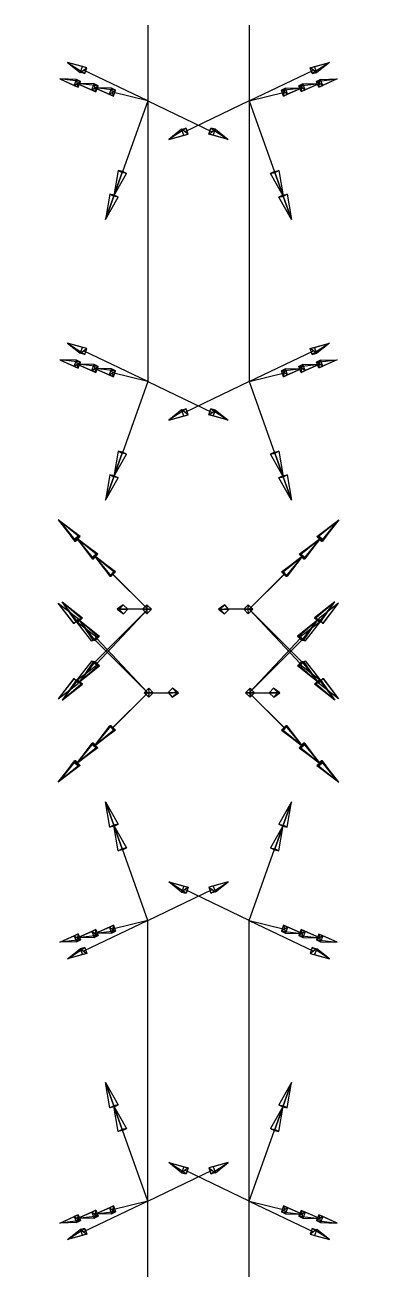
# Model space of a CAD drawing. Header units: millimetres. Extents: x -2614 to 13, y -49 to 50.
# Drawn here: x -2613.7 to -2586.3, y -49.5 to 49.5 of the extents above; entities outside this region: 3.
import ezdxf

# ---------------------------------------------------------------- set-up
doc = ezdxf.new("R2010")
doc.units = ezdxf.units.MM
for name, color, linetype in [('AutoDetect_13_12', 1, 'Continuous'), ('AutoDetect_14_13', 1, 'Continuous'), ('AutoDetect_15_19', 1, 'Continuous'), ('AutoDetect_16_23', 1, 'Continuous'), ('AutoDetect_17_18', 1, 'Continuous'), ('AutoDetect_18_22', 1, 'Continuous'), ('AutoDetect_19_14', 1, 'Continuous'), ('AutoDetect_20_15', 1, 'Continuous'), ('AutoDetect_21_16', 1, 'Continuous'), ('AutoDetect_22_17', 1, 'Continuous'), ('AutoDetect_23_21', 1, 'Continuous'), ('AutoDetect_24_20', 1, 'Continuous'), ('RIPPE_ID_GUID_E0C93108_96E6_49d8_8D94_15AF0BF628E9', 1, 'Continuous')]:
    doc.layers.add(name, color=color, linetype=linetype)
doc.styles.get("Standard").update_dxf_attribs({"font": 'arial.ttf'})

# ---------------------------------------------------------------- blocks, each defined once
blk = doc.blocks.new('Kontrollpunkt')
at = {"color": 0}
for q in [(0, 6), (8, 0), (0, 0, 4)]:
    blk.add_line((0, 0), q, dxfattribs=at)
for points in [[(0.25, 8, -0.25), (-0.25, 8, -0.25), (-0.25, 8, 0.25), (0, 10, 0), (-0.25, 8, -0.25), (0.25, 8, 0.25), (0, 10, 0), (0.25, 8, -0.25), (0.25, 8, 0.25), (-0.25, 8, 0.25)], [(0.25, 6, -0.25), (-0.25, 6, -0.25), (-0.25, 6, 0.25), (0, 8, 0), (-0.25, 6, -0.25), (0.25, 6, 0.25), (0, 8, 0), (0.25, 6, -0.25), (0.25, 6, 0.25), (-0.25, 6, 0.25)], [(0.25, 0.25, 4), (-0.25, 0.25, 4), (-0.25, -0.25, 4), (0, 0, 6), (-0.25, 0.25, 4), (0.25, -0.25, 4), (0, 0, 6), (0.25, 0.25, 4), (0.25, -0.25, 4), (-0.25, -0.25, 4)], [(0.25, 0.25, 6), (-0.25, 0.25, 6), (-0.25, -0.25, 6), (0, 0, 8), (-0.25, 0.25, 6), (0.25, -0.25, 6), (0, 0, 8), (0.25, 0.25, 6), (0.25, -0.25, 6), (-0.25, -0.25, 6)], [(0.25, 0.25, 8), (-0.25, 0.25, 8), (-0.25, -0.25, 8), (0, 0, 10), (-0.25, 0.25, 8), (0.25, -0.25, 8), (0, 0, 10), (0.25, 0.25, 8), (0.25, -0.25, 8), (-0.25, -0.25, 8)], [(8, 0.25, -0.25), (8, 0.25, 0.25), (8, -0.25, 0.25), (10, 0, 0), (8, 0.25, 0.25), (8, -0.25, -0.25), (10, 0, 0), (8, 0.25, -0.25), (8, -0.25, -0.25), (8, -0.25, 0.25)]]:
    blk.add_polyline3d(points, dxfattribs=at)

msp = doc.modelspace()

# ---------------------------------------------------------------- linework, layer by layer
at = {"layer": 'AutoDetect_13_12', "color": 1}
msp.add_line((-2596, 3.3, -277), (-2596, 3.3, -423), dxfattribs=at)
at = {"layer": 'AutoDetect_14_13', "color": 1}
msp.add_line((-2604, 3.3, -277), (-2604, 3.3, -423), dxfattribs=at)
at = {"layer": 'AutoDetect_15_19', "color": 1}
msp.add_line((-2604, 49.5, -259), (-2604, 21.3, -259), dxfattribs=at)
at = {"layer": 'AutoDetect_16_23', "color": 1}
msp.add_line((-2604, 49.5, -441), (-2604, 21.3, -441), dxfattribs=at)
at = {"layer": 'AutoDetect_17_18', "color": 1}
msp.add_line((-2596, 49.5, -259), (-2596, 21.3, -259), dxfattribs=at)
at = {"layer": 'AutoDetect_18_22', "color": 1}
msp.add_line((-2596, 49.5, -441), (-2596, 21.3, -441), dxfattribs=at)
at = {"layer": 'AutoDetect_19_14', "color": 1}
msp.add_line((-2596, -3.3, -277), (-2596, -3.3, -423), dxfattribs=at)
at = {"layer": 'AutoDetect_20_15', "color": 1}
msp.add_line((-2604, -3.3, -277), (-2604, -3.3, -423), dxfattribs=at)
at = {"layer": 'AutoDetect_21_16', "color": 1}
msp.add_line((-2596, -49.5, -259), (-2596, -21.3, -259), dxfattribs=at)
at = {"layer": 'AutoDetect_22_17', "color": 1}
msp.add_line((-2604, -49.5, -259), (-2604, -21.3, -259), dxfattribs=at)
at = {"layer": 'AutoDetect_23_21', "color": 1}
msp.add_line((-2604, -49.5, -441), (-2604, -21.3, -441), dxfattribs=at)
at = {"layer": 'AutoDetect_24_20', "color": 1}
msp.add_line((-2596, -49.5, -441), (-2596, -21.3, -441), dxfattribs=at)

# ---------------------------------------------------------------- block references
at = {"layer": 'AutoDetect_13_12', "color": 1, "extrusion": (0.696364, 0.696364, 0.173648), "rotation": 80.14892388341609}
for p in [(1837.983, 6.168, -1860.51), (1837.983, -98.222, -1878.917)]:
    msp.add_blockref('Kontrollpunkt', p, dxfattribs=at)
at = {"layer": 'AutoDetect_13_12', "color": 1, "extrusion": (0.707091, 0.707091, 0.006608), "rotation": 89.6213751566106}
msp.add_blockref('Kontrollpunkt', (1837.983, -264.879, -1835.106), dxfattribs=at)
at = {"layer": 'AutoDetect_14_13', "color": 1, "extrusion": (-0.696364, 0.696364, 0.173648), "rotation": 279.8510761165839}
for p in [(1838.973, -632.329, 1760.584), (1838.973, -736.718, 1742.177)]:
    msp.add_blockref('Kontrollpunkt', p, dxfattribs=at)
at = {"layer": 'AutoDetect_14_13', "color": 1, "extrusion": (-0.707091, 0.707091, 0.006608), "rotation": 270.3786248433939}
msp.add_blockref('Kontrollpunkt', (1838.973, -289.177, 1841.769), dxfattribs=at)
at = {"layer": 'AutoDetect_15_19', "color": 2, "extrusion": (-0.696364, 0.173648, -0.696364), "rotation": 278.1385729810916}
for p in [(587.843, 1580.902, 2001.245), (609.383, 1577.161, 1997.39)]:
    msp.add_blockref('Kontrollpunkt', p, dxfattribs=at)
at = {"layer": 'AutoDetect_16_23', "color": 2, "extrusion": (-0.696364, 0.173648, 0.696364), "rotation": 261.8614270189084}
for p in [(587.843, -2083.284, 1513.79), (609.383, -2079.543, 1509.935)]:
    msp.add_blockref('Kontrollpunkt', p, dxfattribs=at)
at = {"layer": 'AutoDetect_17_18', "color": 2, "extrusion": (0.696364, 0.173648, -0.696364), "rotation": 81.86142701890837}
for p in [(670.322, -1932.601, -1619.85), (648.782, -1936.341, -1623.705)]:
    msp.add_blockref('Kontrollpunkt', p, dxfattribs=at)
at = {"layer": 'AutoDetect_18_22', "color": 2, "extrusion": (0.696364, 0.173648, 0.696364), "rotation": 98.13857298109163}
for p in [(670.322, 1430.219, -2107.305), (648.782, 1433.959, -2111.159)]:
    msp.add_blockref('Kontrollpunkt', p, dxfattribs=at)
at = {"layer": 'AutoDetect_19_14', "color": 1, "extrusion": (0.707091, -0.707091, 0.006608), "rotation": 270.3786248429921}
msp.add_blockref('Kontrollpunkt', (-1837.983, -264.879, -1835.106), dxfattribs=at)
at = {"layer": 'AutoDetect_19_14', "color": 1, "extrusion": (0.696364, -0.696364, 0.173648), "rotation": 279.8510761165839}
for p in [(-1837.983, 6.168, -1860.51), (-1837.983, -98.222, -1878.917)]:
    msp.add_blockref('Kontrollpunkt', p, dxfattribs=at)
at = {"layer": 'AutoDetect_20_15', "color": 1, "extrusion": (-0.707091, -0.707091, 0.006608), "rotation": 89.62137515692855}
msp.add_blockref('Kontrollpunkt', (-1838.973, -289.177, 1841.769), dxfattribs=at)
at = {"layer": 'AutoDetect_20_15', "color": 1, "extrusion": (-0.696364, -0.696364, 0.173648), "rotation": 80.14892388341609}
for p in [(-1838.973, -632.329, 1760.584), (-1838.973, -736.718, 1742.177)]:
    msp.add_blockref('Kontrollpunkt', p, dxfattribs=at)
at = {"layer": 'AutoDetect_21_16', "color": 2, "extrusion": (0.696364, -0.173648, -0.696364), "rotation": 278.1385729810916}
for p in [(-648.782, -1936.341, -1623.705), (-670.322, -1932.601, -1619.85)]:
    msp.add_blockref('Kontrollpunkt', p, dxfattribs=at)
at = {"layer": 'AutoDetect_22_17', "color": 2, "extrusion": (-0.696364, -0.173648, -0.696364), "rotation": 81.86142701890837}
for p in [(-609.383, 1577.161, 1997.39), (-587.843, 1580.902, 2001.245)]:
    msp.add_blockref('Kontrollpunkt', p, dxfattribs=at)
at = {"layer": 'AutoDetect_23_21', "color": 2, "extrusion": (-0.696364, -0.173648, 0.696364), "rotation": 98.13857298109163}
for p in [(-609.383, -2079.543, 1509.935), (-587.843, -2083.284, 1513.79)]:
    msp.add_blockref('Kontrollpunkt', p, dxfattribs=at)
at = {"layer": 'AutoDetect_24_20', "color": 2, "extrusion": (0.696364, -0.173648, 0.696364), "rotation": 261.8614270189084}
for p in [(-648.782, 1433.959, -2111.159), (-670.322, 1430.219, -2107.305)]:
    msp.add_blockref('Kontrollpunkt', p, dxfattribs=at)

# ---------------------------------------------------------------- texts
at = {"layer": 'RIPPE_ID_GUID_E0C93108_96E6_49d8_8D94_15AF0BF628E9', "color": 5}
for s, p in [('BP2', (-50, 0)), ('BP3', (0, 0, -100)), ('BP1', (0, 0))]:
    msp.add_text(s, height=5, dxfattribs=at).set_placement(p)

doc.saveas('drawing.dxf')
